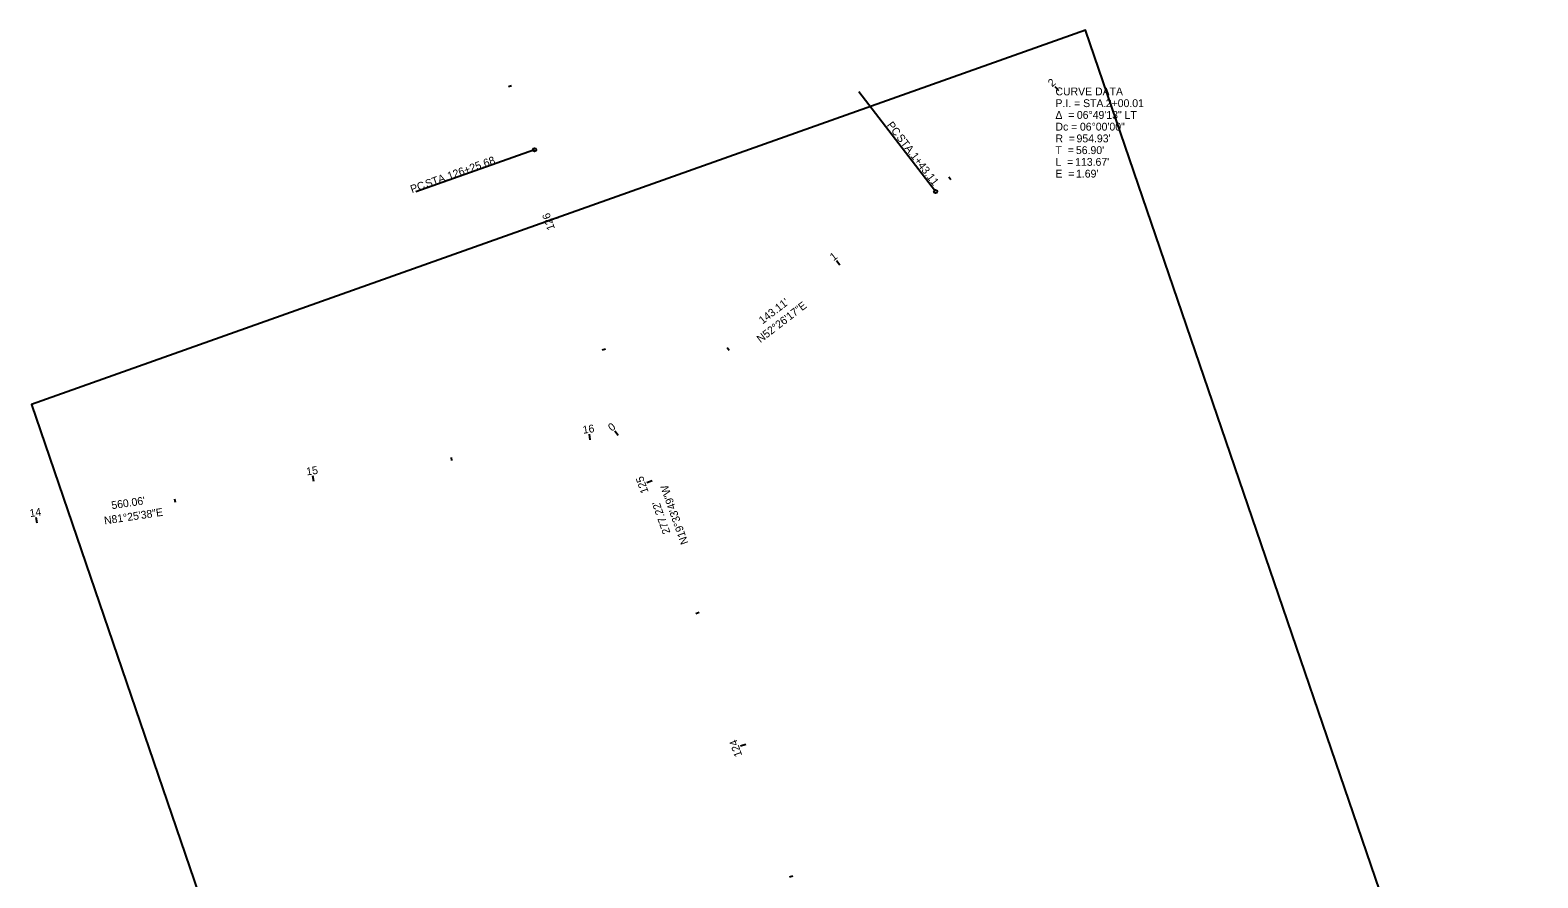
# Model space of a CAD drawing. Extents: x 147805 to 150535, y 565242 to 570329.
# Drawn here: x 149161 to 149700, y 567766 to 568069 of the extents above; entities that cross this region are included whole.
import ezdxf

# ---------------------------------------------------------------- set-up
doc = ezdxf.new("R2010")
doc.units = 0
for name, color, linetype in [('Level 1', 7, 'Continuous'), ('Level 10', 7, 'Continuous'), ('Level 11', 7, 'Continuous'), ('Level 12', 7, 'Continuous'), ('Level 13', 7, 'Continuous'), ('Level 4', 7, 'Continuous'), ('Level 5', 7, 'Continuous'), ('Level 7', 7, 'Continuous'), ('Level 8', 7, 'Continuous'), ('Level 9', 7, 'Continuous')]:
    doc.layers.add(name, color=color, linetype=linetype)

msp = doc.modelspace()

# ---------------------------------------------------------------- linework, layer by layer
at = {"layer": 'Level 1'}
msp.add_lwpolyline([(149344.37, 567660.49), (149404.64, 567490.88), (149699.96, 567595.83), (149538.24, 568068.84), (149161.33, 567934.9), (149264.82, 567632.22)], close=True, dxfattribs=at)
at = {"layer": 'Level 10'}
msp.add_line((149484.59, 568011.08), (149457.15, 568046.75), dxfattribs=at)
msp.add_circle((149484.59, 568011.08), 0.6, dxfattribs=at)
at = {"layer": 'Level 12'}
for p, q in [((149528.62, 568047.08), (149527.31, 568048.59)), ((149490.03, 568015.3), (149489.29, 568016.25)), ((149450.41, 567984.8), (149449.19, 567986.39)), ((149410.78, 567954.32), (149410.05, 567955.27)), ((149361.1, 567922.32), (149360.81, 567924.3)), ((149371.14, 567923.84), (149369.92, 567925.42)), ((149311.66, 567914.87), (149311.48, 567916.06)), ((149262.22, 567907.42), (149261.92, 567909.4)), ((149212.78, 567899.96), (149212.6, 567901.15)), ((149163.34, 567892.51), (149163.04, 567894.49))]:
    msp.add_line(p, q, dxfattribs=at)
at = {"layer": 'Level 5'}
msp.add_line((149341.18, 568026.07), (149298.78, 568011), dxfattribs=at)
msp.add_circle((149341.18, 568026.07), 0.6, dxfattribs=at)
at = {"layer": 'Level 8'}
for p, q in [((149332.99, 568048.96), (149331.86, 568048.56)), ((149349.78, 568001.87), (149347.9, 568001.2)), ((149366.52, 567954.75), (149365.39, 567954.35)), ((149383.27, 567907.64), (149381.38, 567906.97)), ((149400.01, 567860.53), (149398.88, 567860.12)), ((149416.75, 567813.41), (149414.87, 567812.74)), ((149433.5, 567766.3), (149432.36, 567765.9))]:
    msp.add_line(p, q, dxfattribs=at)

# ---------------------------------------------------------------- texts
at = {"layer": 'Level 10'}
for s, p in [('PC', (149467, 568034.82)), (' STA. ', (149469.81, 568031.17)), ('1+43.11', (149475.49, 568023.78))]:
    msp.add_text(s, height=2.8, rotation=307.5619, dxfattribs=at).set_placement(p)
at = {"layer": 'Level 11'}
for s, p in [('CURVE DATA', (149527.47, 568045.52)), ('P.I. = STA. ', (149527.47, 568041.32)), ('06°49\'13" LT', (149535.12, 568037.12)), ('2+00.01', (149545.46, 568041.32)), ('Δ  = ', (149527.47, 568037.12)), ('Dc = ', (149527.47, 568032.92)), ('06°00\'00"', (149536.22, 568032.92)), ('R  = ', (149527.47, 568028.72)), ("954.93'", (149535.01, 568028.72)), ('T  = ', (149527.47, 568024.52)), ("56.90'", (149534.79, 568024.52)), ('L  = ', (149527.47, 568020.32)), ('E  = ', (149527.47, 568016.12)), ("113.67'", (149534.51, 568020.32)), ("1.69'", (149534.82, 568016.12))]:
    msp.add_text(s, height=2.8, dxfattribs=at).set_placement(p)
at = {"layer": 'Level 12'}
for s, rotation, p in [('2', 40.9753, (149526.25, 568048.33)), ('1', 37.5619, (149448.11, 567986.18)), ('16', 8.5727, (149358.62, 567924.48)), ('0', 37.5619, (149368.8, 567925.19)), ('15', 8.5727, (149259.78, 567909.58)), ('14', 8.5727, (149160.83, 567894.66))]:
    msp.add_text(s, height=2.8, rotation=rotation, dxfattribs=at).set_placement(p)
at = {"layer": 'Level 13'}
for s, rotation, p in [("143.11'", 37.5619, (149422.74, 567963.56)), ("560.06'", 8.5727, (149190.09, 567897.49))]:
    msp.add_text(s, height=2.8, rotation=rotation, dxfattribs=at).set_placement(p)
at = {"layer": 'Level 4'}
msp.add_text('N19°33\'49"W', height=2.8, rotation=109.5636, dxfattribs=at).set_placement((149396.24, 567885.46))
at = {"layer": 'Level 5'}
for s, p in [('126+25.68', (149310.6, 568015.24)), ('PC', (149297.37, 568010.54)), (' STA. ', (149301.69, 568012.08))]:
    msp.add_text(s, height=2.8, rotation=19.5636, dxfattribs=at).set_placement(p)
at = {"layer": 'Level 7'}
msp.add_text("277.22'", height=2.8, rotation=109.5636, dxfattribs=at).set_placement((149389.82, 567889.16))
at = {"layer": 'Level 8'}
for s, p in [('126', (149348.55, 567997.86)), ('125', (149382.02, 567903.69)), ('124', (149415.49, 567809.49))]:
    msp.add_text(s, height=2.8, rotation=109.5636, dxfattribs=at).set_placement(p)
at = {"layer": 'Level 9'}
for s, rotation, p in [('N52°26\'17"E', 37.5619, (149421.98, 567956.88)), ('N81°25\'38"E', 8.5727, (149187.49, 567892.03))]:
    msp.add_text(s, height=2.8, rotation=rotation, dxfattribs=at).set_placement(p)

doc.saveas('drawing.dxf')
